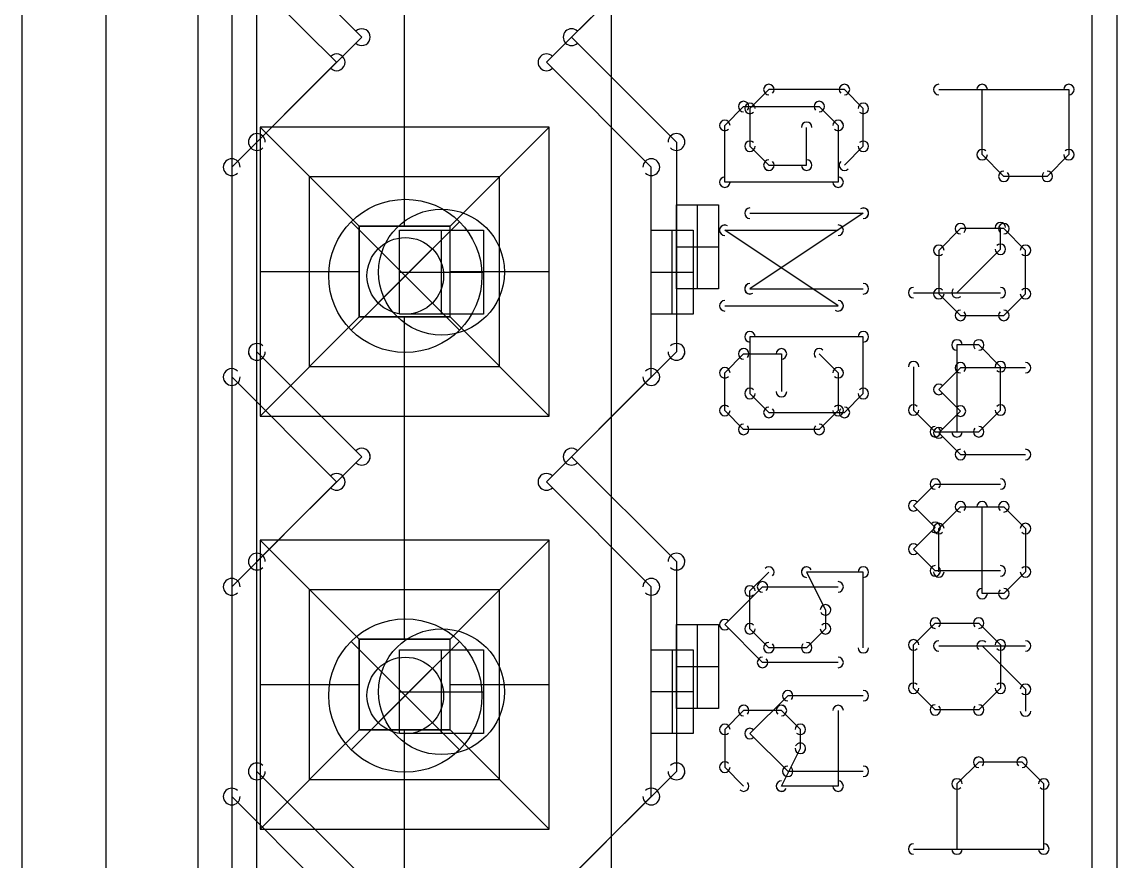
# Model space of a CAD drawing. Header units: inches. Extents: x 0 to 2.1, y -0.07 to 2.7.
# Drawn here: x 0 to 0.261, y 1.4596 to 1.6596 of the extents above; entities that cross this region are included whole.
import ezdxf

# ---------------------------------------------------------------- set-up
doc = ezdxf.new("R2010")
doc.units = ezdxf.units.IN
doc.header["$LTSCALE"] = 0.0393700787401575
doc.header["$MEASUREMENT"] = 0
for name, color, linetype, true_color in [('freetronics11$components', 254, 'Continuous', 0xe6e6e6), ('freetronics11$components$ghosts', 9, 'Continuous', 0xbebebe), ('freetronics11$dxf$0', 18, 'Continuous', 0x000000), ('freetronics11$old_freetronics11$pcb', 96, 'Continuous', 0x007f00), ('freetronics11$pads$bottom', 30, 'Continuous', 0xff7f00), ('freetronics11$pcb', 96, 'Continuous', 0x007f00), ('freetronics11$screen', 52, 'Continuous', 0xd7d71f)]:
    doc.layers.add(name, color=color, linetype=linetype, true_color=true_color)

# ---------------------------------------------------------------- blocks, each defined once
blk = doc.blocks.new('RECT')
at = {"layer": 'freetronics11$dxf$0', "color": 0, "linetype": 'ByBlock', "lineweight": -2}
for p, q in [((0.5, 0.5), (-0.5, 0.5)), ((-0.5, 0.5), (-0.5, -0.5)), ((0, -0.5), (0, 0.5)), ((0.5, -0.5), (0.5, 0.5)), ((-0.5, 0), (0.5, 0)), ((-0.5, -0.5), (0.5, -0.5))]:
    blk.add_line(p, q, dxfattribs=at)
blk = doc.blocks.new('ROUNDP')
at = {"layer": 'freetronics11$dxf$0', "color": 0, "linetype": 'ByBlock', "lineweight": -2}
for start, end in [(90, 270), (270, 90)]:
    blk.add_arc((0, 0), 0.25, start, end, dxfattribs=at)
blk = doc.blocks.new('2.5mm Pitch Miniature Socket - Digital')
at = {"layer": 'freetronics11$old_freetronics11$pcb', "color": 18, "true_color": 0x050505}
for p, q in [((10.3, 1.25, 8.55), (-10.29999999999999, 1.249999999999998, 8.55)), ((10.3, 1.25), (-10.29999999999999, 1.249999999999998)), ((10.3, 1.25, 4.275), (-10.3, 1.25, 4.275)), ((0.3750000000000012, -0.8750000000000019, 8.55), (0.3750000000000006, 0.8750000000000019, 8.55)), ((0.3750000000000006, 0.8750000000000019, 8.55), (2.125, 0.8749999999999987, 8.549999999999999)), ((0.9750000000000004, 0.2750000000000011, 7.950000000000001), (0.3750000000000006, 0.8750000000000019, 8.55)), ((1.25, 0.2750000000000004, 7.95), (1.25, 0.8750000000000006, 8.549999999999999)), ((2.125, 0.8749999999999987, 8.549999999999999), (1.525, 0.2749999999999996, 7.950000000000001)), ((2.125, 0.8749999999999987, 8.549999999999999), (2.125, -0.8749999999999989, 8.55)), ((2.874999999999999, -0.8750000000000022, 8.55), (2.874999999999999, 0.8750000000000023, 8.55)), ((2.874999999999999, 0.8750000000000023, 8.55), (4.624999999999998, 0.8749999999999988, 8.549999999999999)), ((3.475, 0.2750000000000014, 7.95), (2.874999999999999, 0.8750000000000023, 8.55)), ((3.749999999999999, 0.2750000000000023, 7.949999999999999), (3.749999999999999, 0.8750000000000023, 8.549999999999999)), ((4.624999999999998, 0.8749999999999988, 8.549999999999999), (4.024999999999999, 0.2750000000000007, 7.95)), ((4.624999999999998, 0.8749999999999988, 8.549999999999999), (4.624999999999998, -0.8749999999999979, 8.549999999999999)), ((0.6750000000000009, -0.5750000000000015, 8.250000000000002), (0.6750000000000009, 0.575000000000002, 8.250000000000002)), ((0.6750000000000006, 0.5750000000000007, 8.25), (1.825000000000001, 0.5750000000000007, 8.25)), ((1.825, -0.5749999999999985, 8.250000000000002), (1.825, 0.5749999999999982, 8.250000000000002)), ((3.174999999999999, -0.5750000000000012, 8.250000000000002), (3.174999999999999, 0.5750000000000017, 8.250000000000002)), ((3.175, 0.5750000000000025, 8.25), (4.324999999999999, 0.5750000000000025, 8.25)), ((4.324999999999998, -0.5749999999999982, 8.250000000000002), (4.324999999999998, 0.5749999999999988, 8.250000000000002)), ((0.9750000000000003, -0.2749999999999999, 7.950000000000001), (0.9750000000000004, 0.2750000000000011, 7.950000000000001)), ((0.9749999999999999, 0.275000000000001), (0.9749999999999999, -0.2749999999999997)), ((0.9750000000000004, 0.2750000000000011, 7.950000000000001), (0.9749999999999999, 0.275000000000001)), ((0.9750000000000004, 0.2750000000000011, 7.950000000000001), (1.525, 0.2749999999999996, 7.950000000000001)), ((0.9749999999999999, 0.275000000000001), (1.525, 0.2749999999999997)), ((0.975, -0.2750000000000002, 3.975000000000001), (0.975, 0.2750000000000009, 3.975000000000001)), ((0.975, 0.275000000000001, 3.975000000000001), (1.525, 0.275000000000001, 3.975000000000001)), ((1.25, 0.275000000000001, 7.95), (1.25, 0.275000000000001)), ((1.525, 0.2749999999999996, 7.950000000000001), (1.525, -0.2749999999999994, 7.950000000000001)), ((1.525, 0.2749999999999997), (1.525, 0.2749999999999996, 7.950000000000001)), ((1.525, -0.274999999999999), (1.525, 0.2749999999999997)), ((1.525, 0.2749999999999992, 3.975000000000001), (1.525, -0.274999999999999, 3.975000000000001)), ((3.474999999999999, -0.2750000000000001, 7.950000000000001), (3.475, 0.2750000000000014, 7.95)), ((3.474999999999999, 0.275000000000001), (3.474999999999999, -0.2749999999999997)), ((3.475, 0.2750000000000014, 7.95), (3.474999999999999, 0.275000000000001)), ((3.475, 0.2750000000000014, 7.95), (4.024999999999999, 0.2750000000000007, 7.95)), ((3.474999999999999, 0.275000000000001), (4.024999999999999, 0.2750000000000004)), ((3.474999999999999, -0.2750000000000002, 3.975000000000001), (3.474999999999999, 0.2750000000000009, 3.975000000000001)), ((3.474999999999999, 0.275000000000001, 3.975000000000001), (4.024999999999999, 0.275000000000001, 3.975000000000001)), ((3.749999999999999, 0.275000000000001, 7.95), (3.749999999999999, 0.275000000000001)), ((4.024999999999999, 0.2750000000000007, 7.95), (4.024999999999999, -0.2749999999999994, 7.950000000000001)), ((4.024999999999999, 0.2750000000000004), (4.024999999999999, 0.2750000000000007, 7.95)), ((4.024999999999999, -0.274999999999999), (4.024999999999999, 0.2750000000000004)), ((4.024999999999999, 0.2749999999999999, 3.975000000000001), (4.024999999999999, -0.2749999999999991, 3.975000000000001)), ((-0.9750000000000001, 1e-16), (0.974999999999999, 1e-16)), ((-0.3749999999999989, 1e-16, 8.55), (0.3750000000000007, 1e-16, 8.55)), ((0.975, 4e-16, 7.95), (0.975, 4e-16)), ((1.524999999999999, 1e-16, 7.950000000000003), (2.125, 1e-16, 8.55)), ((1.524999999999999, 1e-16), (3.474999999999998, 1e-16)), ((2.125, 1e-16, 8.55), (2.874999999999999, 1e-16, 8.55)), ((3.474999999999999, 4e-16, 7.95), (3.474999999999999, 4e-16)), ((4.024999999999999, 5e-16, 7.950000000000001), (4.624999999999999, 5e-16, 8.55)), ((4.024999999999999, 6e-16, 7.95), (4.024999999999999, 6e-16)), ((4.024999999999997, 1e-16), (5.974999999999996, 1e-16)), ((4.624999999999999, 1e-16, 8.55), (5.374999999999998, 1e-16, 8.55)), ((0.3750000000000014, -1e-16, 8.55), (0.9750000000000012, -1e-16, 7.950000000000002)), ((1.525, -1e-16, 7.95), (1.525, -1e-16)), ((2.875, -1e-16, 8.55), (3.474999999999999, -1e-16, 7.950000000000002)), ((0.9750000000000003, -0.2749999999999999, 7.950000000000001), (0.3750000000000012, -0.8750000000000019, 8.55)), ((1.525, -0.2749999999999994, 7.950000000000001), (0.9750000000000003, -0.2749999999999999, 7.950000000000001)), ((0.9749999999999999, -0.2749999999999997), (0.9750000000000003, -0.2749999999999999, 7.950000000000001)), ((0.9749999999999999, -0.2749999999999997), (1.525, -0.274999999999999)), ((1.525, -0.274999999999999, 3.975000000000001), (0.9749999999999998, -0.274999999999999, 3.975000000000001)), ((1.25, -0.8750000000000006, 8.55), (1.25, -0.2749999999999999, 7.950000000000002)), ((1.25, -0.274999999999999, 7.95), (1.25, -0.274999999999999)), ((2.125, -0.8749999999999989, 8.55), (1.525, -0.2749999999999994, 7.950000000000001)), ((1.525, -0.274999999999999), (1.525, -0.2749999999999994, 7.950000000000001)), ((3.474999999999999, -0.2750000000000001, 7.950000000000001), (2.874999999999999, -0.8750000000000022, 8.55)), ((4.024999999999999, -0.2749999999999994, 7.950000000000001), (3.474999999999999, -0.2750000000000001, 7.950000000000001)), ((3.474999999999999, -0.2749999999999997), (3.474999999999999, -0.2750000000000001, 7.950000000000001)), ((3.474999999999999, -0.2749999999999997), (4.024999999999999, -0.274999999999999)), ((4.024999999999999, -0.274999999999999, 3.975000000000001), (3.474999999999999, -0.274999999999999, 3.975000000000001)), ((3.749999999999998, -0.8750000000000014, 8.549999999999999), (3.749999999999998, -0.275000000000001, 7.949999999999999)), ((3.749999999999999, -0.274999999999999, 7.95), (3.749999999999999, -0.274999999999999)), ((4.624999999999998, -0.8749999999999979, 8.549999999999999), (4.024999999999999, -0.2749999999999994, 7.950000000000001)), ((4.024999999999999, -0.274999999999999), (4.024999999999999, -0.2749999999999994, 7.950000000000001)), ((0.6750000000000007, -0.5750000000000003, 8.250000000000002), (1.825, -0.5750000000000003, 8.250000000000002)), ((3.175, -0.5750000000000017, 8.25), (4.325000000000001, -0.5750000000000017, 8.25)), ((2.125, -0.8749999999999989, 8.55), (0.3750000000000012, -0.8750000000000019, 8.55)), ((4.624999999999998, -0.8749999999999979, 8.549999999999999), (2.874999999999999, -0.8750000000000022, 8.55)), ((-10.29999999999999, -1.25, 8.55), (10.3, -1.25, 8.55)), ((-10.29999999999999, -1.25), (10.3, -1.25)), ((-10.3, -1.25, 4.275), (10.30000000000001, -1.25, 4.275))]:
    blk.add_line(p, q, dxfattribs=at)

msp = doc.modelspace()

# ---------------------------------------------------------------- linework, layer by layer
at = {"layer": 'freetronics11$components'}
for p, q in [((0.0913684370246988, 1.599087752525349, 0.0459472345402842), (0.0784581743807742, 1.611998015169274, 0.0016452399813684)), ((0.1042786996686234, 1.611998015169274, 0.0016452399813684), (0.0784581743807737, 1.586177489881425, 0.0016452399813684)), ((0.1042786996686231, 1.586177489881424, 0.0016452399813684), (0.078458174380774, 1.611998015169274, 0.0016452399813684)), ((0.0913684370246988, 1.599087752525349, 0.0459472345402842), (0.1042786996686238, 1.611998015169274, 0.0016452399813684)), ((0.0913684370246988, 1.599087752525349, 0.0459472345402842), (0.0784581743807737, 1.586177489881425, 0.0016452399813684)), ((0.0913684370246988, 1.599087752525349, 0.0459472345402842), (0.1042786996686234, 1.586177489881424, 0.0016452399813684)), ((0.0913684370246988, 1.499087752525349, 0.0459472345402842), (0.0784581743807742, 1.511998015169274, 0.0016452399813684)), ((0.1042786996686234, 1.511998015169274, 0.0016452399813684), (0.0784581743807737, 1.486177489881425, 0.0016452399813684)), ((0.1042786996686231, 1.486177489881424, 0.0016452399813684), (0.078458174380774, 1.511998015169274, 0.0016452399813684)), ((0.0913684370246988, 1.499087752525349, 0.0459472345402842), (0.1042786996686238, 1.511998015169274, 0.0016452399813684)), ((0.0913684370246988, 1.499087752525349, 0.0459472345402842), (0.0784581743807737, 1.486177489881425, 0.0016452399813684)), ((0.0913684370246988, 1.499087752525349, 0.0459472345402842), (0.1042786996686234, 1.486177489881424, 0.0016452399813684))]:
    msp.add_line(p, q, dxfattribs=at)
for centre, radius in [((0.0913684370246988, 1.599087752525349, 0.0016452399813684), 0.0182578685248371), ((0.0913684370246988, 1.599087752525349, 0.0237962372608263), 0.0091289342624186), ((0.0913684370246988, 1.499087752525349, 0.0016452399813684), 0.0182578685248371), ((0.0913684370246988, 1.499087752525349, 0.0237962372608263), 0.0091289342624186)]:
    msp.add_circle(centre, radius, dxfattribs=at)
at = {"layer": 'freetronics11$pcb'}
for p, q in [((0, 2.5, -0.063), (0, 0.1000000000000009, -0.063)), ((0, 2.5), (0, 0.1000000000000009))]:
    msp.add_line(p, q, dxfattribs=at)
at = {"layer": 'freetronics11$screen'}
for p, q in [((0.02, 2.51, -0.0642037024644965), (0.02, 0.1000000000000002, -0.0642037024644965)), ((0.056, 1.276), (0.056, 1.836)), ((0.2610000000000001, 1.276), (0.2610000000000001, 1.836)), ((0.0499999999999998, 1.83, -0.0642037024644965), (0.0499999999999998, 1.27, -0.0642037024644965)), ((0.2549999999999999, 1.83, -0.0642037024644965), (0.2549999999999999, 1.27, -0.0642037024644965)), ((0.0810000000000004, 1.655999999999999), (0.056, 1.681)), ((0.1560000000000001, 1.681), (0.1310000000000002, 1.655999999999999)), ((0.0499999999999998, 1.675, -0.0642037024644965), (0.0750000000000002, 1.65, -0.0642037024644965)), ((0.125, 1.65, -0.0642037024644965), (0.1499999999999999, 1.675, -0.0642037024644965)), ((0.056, 1.631), (0.0810000000000004, 1.655999999999999)), ((0.1310000000000002, 1.655999999999999), (0.1560000000000001, 1.631)), ((0.0750000000000002, 1.65, -0.0642037024644965), (0.0499999999999998, 1.625, -0.0642037024644965)), ((0.1499999999999999, 1.625, -0.0642037024644965), (0.125, 1.65, -0.0642037024644965)), ((0.1780040000000001, 1.6435), (0.1735000000000002, 1.638995999999999)), ((0.1960190000000002, 1.6435), (0.1780040000000001, 1.6435)), ((0.2005230000000005, 1.638995999999999), (0.1960190000000002, 1.6435)), ((0.2185000000000001, 1.6435), (0.2495260000000004, 1.6435)), ((0.2288420000000002, 1.627987), (0.2288420000000002, 1.6435)), ((0.2495260000000004, 1.6435), (0.2495260000000004, 1.627987)), ((0.1675, 1.634942, -0.0642037024644965), (0.1720039999999998, 1.639446, -0.0642037024644965)), ((0.1720039999999998, 1.639446, -0.0642037024644965), (0.1900189999999999, 1.639446, -0.0642037024644965)), ((0.1900189999999999, 1.639446, -0.0642037024644965), (0.1945230000000002, 1.634942, -0.0642037024644965)), ((0.1735000000000002, 1.638995999999999), (0.1735000000000002, 1.629988999999999)), ((0.2005230000000005, 1.629988999999999), (0.2005230000000005, 1.638995999999999)), ((0.1675, 1.62143, -0.0642037024644965), (0.1675, 1.634942, -0.0642037024644965)), ((0.187011, 1.625485), (0.187011, 1.634492)), ((0.1945230000000002, 1.634942, -0.0642037024644965), (0.1945230000000002, 1.62143, -0.0642037024644965)), ((0.056, 1.581), (0.056, 1.631)), ((0.1560000000000001, 1.631), (0.1560000000000001, 1.581)), ((0.1735000000000002, 1.629988999999999), (0.1780040000000001, 1.625485)), ((0.1960190000000002, 1.625485), (0.2005230000000005, 1.629988999999999)), ((0.234013, 1.622816), (0.2288420000000002, 1.627987)), ((0.2495260000000004, 1.627987), (0.2443550000000001, 1.622816)), ((0.0499999999999998, 1.625, -0.0642037024644965), (0.0499999999999998, 1.575, -0.0642037024644965)), ((0.1499999999999999, 1.575, -0.0642037024644965), (0.1499999999999999, 1.625, -0.0642037024644965)), ((0.1780040000000001, 1.625485), (0.187011, 1.625485)), ((0.1945230000000002, 1.62143, -0.0642037024644965), (0.1675, 1.62143, -0.0642037024644965)), ((0.2443550000000001, 1.622816), (0.234013, 1.622816)), ((0.1735000000000002, 1.614035), (0.2005230000000005, 1.614035)), ((0.2005230000000005, 1.614035), (0.1735000000000002, 1.596019)), ((0.2331840000000001, 1.605435, -0.0642037024644965), (0.2331840000000001, 1.610606, -0.0642037024644965)), ((0.1675, 1.609981, -0.0642037024644965), (0.1945230000000002, 1.609981, -0.0642037024644965)), ((0.1945230000000002, 1.591965, -0.0642037024644965), (0.1675, 1.609981, -0.0642037024644965)), ((0.2236710000000004, 1.610352), (0.2185000000000001, 1.605181)), ((0.234013, 1.610352), (0.2236710000000004, 1.610352)), ((0.2391840000000003, 1.605181), (0.234013, 1.610352)), ((0.2185000000000001, 1.605181), (0.2185000000000001, 1.594838999999999)), ((0.222842, 1.595093, -0.0642037024644965), (0.2331840000000001, 1.605435, -0.0642037024644965)), ((0.2391840000000003, 1.594838999999999), (0.2391840000000003, 1.605181)), ((0.1735000000000002, 1.596019), (0.2005230000000005, 1.596019)), ((0.2124999999999999, 1.595093, -0.0642037024644965), (0.2331840000000001, 1.595093, -0.0642037024644965)), ((0.2185000000000001, 1.594838999999999), (0.2236710000000004, 1.589666999999999)), ((0.234013, 1.589666999999999), (0.2391840000000003, 1.594838999999999)), ((0.1675, 1.591965, -0.0642037024644965), (0.1945230000000002, 1.591965, -0.0642037024644965)), ((0.2236710000000004, 1.589666999999999), (0.234013, 1.589666999999999)), ((0.2005230000000005, 1.58457), (0.1735000000000002, 1.58457)), ((0.1735000000000002, 1.58457), (0.1735000000000002, 1.571058)), ((0.2005230000000005, 1.571058), (0.2005230000000005, 1.58457)), ((0.222842, 1.582629, -0.0642037024644965), (0.222842, 1.561945, -0.0642037024644965)), ((0.2280129999999998, 1.582629, -0.0642037024644965), (0.222842, 1.582629, -0.0642037024644965)), ((0.2331840000000001, 1.577458, -0.0642037024644965), (0.2280129999999998, 1.582629, -0.0642037024644965)), ((0.0810000000000004, 1.556), (0.056, 1.581)), ((0.1560000000000001, 1.581), (0.1310000000000002, 1.556)), ((0.1675, 1.576011, -0.0642037024644965), (0.1720039999999998, 1.580515, -0.0642037024644965)), ((0.1720039999999998, 1.580515, -0.0642037024644965), (0.1810109999999998, 1.580515, -0.0642037024644965)), ((0.1810109999999998, 1.580515, -0.0642037024644965), (0.1810109999999998, 1.571508, -0.0642037024644965)), ((0.1900189999999999, 1.580515, -0.0642037024644965), (0.1945230000000002, 1.576011, -0.0642037024644965)), ((0.2124999999999999, 1.577458, -0.0642037024644965), (0.2124999999999999, 1.567116, -0.0642037024644965)), ((0.2236710000000004, 1.577202999999999), (0.2185000000000001, 1.572032)), ((0.2391840000000003, 1.577202999999999), (0.2236710000000004, 1.577202999999999)), ((0.2331840000000001, 1.567116, -0.0642037024644965), (0.2331840000000001, 1.577458, -0.0642037024644965)), ((0.0750000000000002, 1.55, -0.0642037024644965), (0.0499999999999998, 1.575, -0.0642037024644965)), ((0.1499999999999999, 1.575, -0.0642037024644965), (0.125, 1.55, -0.0642037024644965)), ((0.1675, 1.567004, -0.0642037024644965), (0.1675, 1.576011, -0.0642037024644965)), ((0.1945230000000002, 1.576011, -0.0642037024644965), (0.1945230000000002, 1.567004, -0.0642037024644965)), ((0.2185000000000001, 1.572032), (0.2236710000000004, 1.566861)), ((0.1735000000000002, 1.571058), (0.1780040000000001, 1.566554)), ((0.1960190000000002, 1.566554), (0.2005230000000005, 1.571058)), ((0.1720039999999998, 1.5625, -0.0642037024644965), (0.1675, 1.567004, -0.0642037024644965)), ((0.1780040000000001, 1.566554), (0.1960190000000002, 1.566554)), ((0.1945230000000002, 1.567004, -0.0642037024644965), (0.1900189999999999, 1.5625, -0.0642037024644965)), ((0.2124999999999999, 1.567116, -0.0642037024644965), (0.2176710000000002, 1.561945, -0.0642037024644965)), ((0.2236710000000004, 1.566861), (0.2185000000000001, 1.56169)), ((0.2280129999999998, 1.561945, -0.0642037024644965), (0.2331840000000001, 1.567116, -0.0642037024644965)), ((0.1900189999999999, 1.5625, -0.0642037024644965), (0.1720039999999998, 1.5625, -0.0642037024644965)), ((0.2176710000000002, 1.561945, -0.0642037024644965), (0.2280129999999998, 1.561945, -0.0642037024644965)), ((0.2185000000000001, 1.56169), (0.2236710000000004, 1.556519)), ((0.056, 1.530999999999999), (0.0810000000000004, 1.556)), ((0.1310000000000002, 1.556), (0.1560000000000001, 1.530999999999999)), ((0.2236710000000004, 1.556519), (0.2391840000000003, 1.556519)), ((0.0750000000000002, 1.55, -0.0642037024644965), (0.0499999999999998, 1.525, -0.0642037024644965)), ((0.1499999999999999, 1.525, -0.0642037024644965), (0.125, 1.55, -0.0642037024644965)), ((0.2124999999999999, 1.54431, -0.0642037024644965), (0.2176710000000002, 1.549481, -0.0642037024644965)), ((0.2176710000000002, 1.549481, -0.0642037024644965), (0.2331840000000001, 1.549481, -0.0642037024644965)), ((0.2176710000000002, 1.539139, -0.0642037024644965), (0.2124999999999999, 1.54431, -0.0642037024644965)), ((0.2185000000000001, 1.538883999999999), (0.2236710000000004, 1.544055)), ((0.2236710000000004, 1.544055), (0.234013, 1.544055)), ((0.2288420000000002, 1.523371), (0.2288420000000002, 1.544055)), ((0.234013, 1.544055), (0.2391840000000003, 1.538883999999999)), ((0.2124999999999999, 1.533968, -0.0642037024644965), (0.2176710000000002, 1.539139, -0.0642037024644965)), ((0.2185000000000001, 1.528542), (0.2185000000000001, 1.538883999999999)), ((0.2391840000000003, 1.538883999999999), (0.2391840000000003, 1.528542)), ((0.2176710000000002, 1.528797, -0.0642037024644965), (0.2124999999999999, 1.533968, -0.0642037024644965)), ((0.056, 1.481), (0.056, 1.530999999999999)), ((0.1560000000000001, 1.530999999999999), (0.1560000000000001, 1.481)), ((0.1735000000000002, 1.523995999999999), (0.1780040000000001, 1.5285)), ((0.2005230000000005, 1.5285), (0.187011, 1.5285)), ((0.187011, 1.5285), (0.1915150000000003, 1.519492)), ((0.2005230000000005, 1.510485), (0.2005230000000005, 1.5285)), ((0.2331840000000001, 1.528797, -0.0642037024644965), (0.2176710000000002, 1.528797, -0.0642037024644965)), ((0.2391840000000003, 1.528542), (0.234013, 1.523371)), ((0.0499999999999998, 1.525, -0.0642037024644965), (0.0499999999999998, 1.475, -0.0642037024644965)), ((0.1499999999999999, 1.475, -0.0642037024644965), (0.1499999999999999, 1.525, -0.0642037024644965)), ((0.1675, 1.515973, -0.0642037024644965), (0.1765080000000001, 1.524981, -0.0642037024644965)), ((0.1765080000000001, 1.524981, -0.0642037024644965), (0.1945230000000002, 1.524981, -0.0642037024644965)), ((0.1735000000000002, 1.514988999999999), (0.1735000000000002, 1.523995999999999)), ((0.234013, 1.523371), (0.2288420000000002, 1.523371)), ((0.1915150000000003, 1.519492), (0.1915150000000003, 1.514988999999999)), ((0.1765080000000001, 1.506965, -0.0642037024644965), (0.1675, 1.515973, -0.0642037024644965)), ((0.1780040000000001, 1.510485), (0.1735000000000002, 1.514988999999999)), ((0.1915150000000003, 1.514988999999999), (0.187011, 1.510485)), ((0.2124999999999999, 1.511161, -0.0642037024644965), (0.2176710000000002, 1.516333, -0.0642037024644965)), ((0.2176710000000002, 1.516333, -0.0642037024644965), (0.2280129999999998, 1.516333, -0.0642037024644965)), ((0.2280129999999998, 1.516333, -0.0642037024644965), (0.2331840000000001, 1.511161, -0.0642037024644965)), ((0.187011, 1.510485), (0.1780040000000001, 1.510485)), ((0.2124999999999999, 1.500819, -0.0642037024644965), (0.2124999999999999, 1.511161, -0.0642037024644965)), ((0.2185000000000001, 1.510907), (0.2391840000000003, 1.510907)), ((0.2288420000000002, 1.510907), (0.2391840000000003, 1.500564999999999)), ((0.2331840000000001, 1.511161, -0.0642037024644965), (0.2331840000000001, 1.500819, -0.0642037024644965)), ((0.1945230000000002, 1.506965, -0.0642037024644965), (0.1765080000000001, 1.506965, -0.0642037024644965)), ((0.2176710000000002, 1.495648, -0.0642037024644965), (0.2124999999999999, 1.500819, -0.0642037024644965)), ((0.2331840000000001, 1.500819, -0.0642037024644965), (0.2280129999999998, 1.495648, -0.0642037024644965)), ((0.1825080000000003, 1.499034999999999), (0.1735000000000002, 1.490027)), ((0.2005230000000005, 1.499034999999999), (0.1825080000000003, 1.499034999999999)), ((0.2391840000000003, 1.500564999999999), (0.2391840000000003, 1.495394)), ((0.2280129999999998, 1.495648, -0.0642037024644965), (0.2176710000000002, 1.495648, -0.0642037024644965)), ((0.1720039999999998, 1.495515, -0.0642037024644965), (0.1675, 1.491011, -0.0642037024644965)), ((0.1810109999999998, 1.495515, -0.0642037024644965), (0.1720039999999998, 1.495515, -0.0642037024644965)), ((0.1855150000000001, 1.491011, -0.0642037024644965), (0.1810109999999998, 1.495515, -0.0642037024644965)), ((0.1945230000000002, 1.495515, -0.0642037024644965), (0.1945230000000002, 1.4775, -0.0642037024644965)), ((0.1675, 1.491011, -0.0642037024644965), (0.1675, 1.482004, -0.0642037024644965)), ((0.1855150000000001, 1.486508, -0.0642037024644965), (0.1855150000000001, 1.491011, -0.0642037024644965)), ((0.1735000000000002, 1.490027), (0.1825080000000003, 1.481019)), ((0.1810109999999998, 1.4775, -0.0642037024644965), (0.1855150000000001, 1.486508, -0.0642037024644965)), ((0.2280129999999998, 1.483184, -0.0642037024644965), (0.222842, 1.478013, -0.0642037024644965)), ((0.2383549999999999, 1.483184, -0.0642037024644965), (0.2280129999999998, 1.483184, -0.0642037024644965)), ((0.2435260000000001, 1.478013, -0.0642037024644965), (0.2383549999999999, 1.483184, -0.0642037024644965)), ((0.0810000000000004, 1.456), (0.056, 1.481)), ((0.1560000000000001, 1.481), (0.1310000000000002, 1.456)), ((0.1675, 1.482004, -0.0642037024644965), (0.1720039999999998, 1.4775, -0.0642037024644965)), ((0.1825080000000003, 1.481019), (0.2005230000000005, 1.481019)), ((0.1945230000000002, 1.4775, -0.0642037024644965), (0.1810109999999998, 1.4775, -0.0642037024644965)), ((0.222842, 1.478013, -0.0642037024644965), (0.222842, 1.4625, -0.0642037024644965)), ((0.2435260000000001, 1.4625, -0.0642037024644965), (0.2435260000000001, 1.478013, -0.0642037024644965)), ((0.0499999999999998, 1.475, -0.0642037024644965), (0.0750000000000002, 1.45, -0.0642037024644965)), ((0.125, 1.45, -0.0642037024644965), (0.1499999999999999, 1.475, -0.0642037024644965)), ((0.2124999999999999, 1.4625, -0.0642037024644965), (0.2435260000000001, 1.4625, -0.0642037024644965))]:
    msp.add_line(p, q, dxfattribs=at)
for centre, radius, start, end in [((0.0810000000000004, 1.655999999999999), 0.0019996979771955, 315.0000000000039, 135.000000000004), ((0.0810000000000004, 1.655999999999999), 0.0019996979771955, 224.999999999996, 44.99999999999607), ((0.1310000000000002, 1.655999999999999), 0.0019996979771955, 44.99999999999607, 224.999999999996), ((0.1310000000000002, 1.655999999999999), 0.0019996979771955, 135.000000000004, 315.0000000000039), ((0.0750000000000002, 1.65, -0.0642037024644965), 0.0019996979771955, 315.0000000000039, 135.000000000004), ((0.0750000000000002, 1.65, -0.0642037024644965), 0.0019996979771955, 224.999999999996, 44.99999999999607), ((0.125, 1.65, -0.0642037024644965), 0.0019996979771955, 44.99999999999607, 224.999999999996), ((0.125, 1.65, -0.0642037024644965), 0.0019996979771955, 135.000000000004, 315.0000000000039), ((0.1780040000000001, 1.6435), 0.00125, 90, 270), ((0.1780040000000001, 1.6435), 0.0012501647891378, 315.0000000000036, 135.0000000000036), ((0.1960190000000002, 1.6435), 0.0012501647891378, 44.9999999999964, 224.9999999999964), ((0.1960190000000002, 1.6435), 0.00125, 270, 90), ((0.2185000000000001, 1.6435), 0.00125, 90, 270), ((0.2288420000000002, 1.6435), 0.00125, 0, 180), ((0.2495260000000004, 1.6435), 0.00125, 0, 180), ((0.2495260000000004, 1.6435), 0.00125, 270, 90), ((0.1720039999999998, 1.639446, -0.0642037024644965), 0.00125, 90, 270), ((0.1720039999999998, 1.639446, -0.0642037024644965), 0.0012501647891378, 315.0000000000036, 135.0000000000036), ((0.1735000000000002, 1.638995999999999), 0.0012501647891378, 135.0000000000036, 315.0000000000036), ((0.1735000000000002, 1.638995999999999), 0.00125, 0, 180), ((0.1900189999999999, 1.639446, -0.0642037024644965), 0.0012501647891378, 44.9999999999964, 224.9999999999964), ((0.1900189999999999, 1.639446, -0.0642037024644965), 0.00125, 270, 90), ((0.2005230000000005, 1.638995999999999), 0.00125, 0, 180), ((0.2005230000000005, 1.638995999999999), 0.0012501647891378, 224.9999999999964, 44.9999999999964), ((0.1675, 1.634942, -0.0642037024644965), 0.0012501647891378, 135.0000000000036, 315.0000000000036), ((0.1675, 1.634942, -0.0642037024644965), 0.00125, 0, 180), ((0.187011, 1.634492), 0.00125, 0, 180), ((0.1945230000000002, 1.634942, -0.0642037024644965), 0.00125, 0, 180), ((0.1945230000000002, 1.634942, -0.0642037024644965), 0.0012501647891378, 224.9999999999964, 44.9999999999964), ((0.056, 1.631), 0.002, 0, 180), ((0.056, 1.631), 0.0019996979771956, 134.9999999999994, 314.9999999999994), ((0.1560000000000001, 1.631), 0.002, 0, 180), ((0.1560000000000001, 1.631), 0.0019996979771956, 225.0000000000006, 45.00000000000057), ((0.1735000000000002, 1.629988999999999), 0.00125, 180, 0), ((0.1735000000000002, 1.6299885), 0.0012498112857548, 44.98379185912871, 224.9837918591287), ((0.2005230000000005, 1.629988999999999), 0.00125, 180, 0), ((0.2005230000000005, 1.6299885), 0.0012498112857548, 315.0162081408713, 135.0162081408713), ((0.2288420000000002, 1.627986999999999), 0.0012501647891378, 44.9999999999964, 224.9999999999964), ((0.2495265, 1.627986999999999), 0.0012498112857548, 314.9837918591233, 134.9837918591233), ((0.0499999999999998, 1.625, -0.0642037024644965), 0.002, 0, 180), ((0.0499999999999998, 1.625, -0.0642037024644965), 0.0019996979771956, 134.9999999999994, 314.9999999999994), ((0.1499999999999999, 1.625, -0.0642037024644965), 0.002, 0, 180), ((0.1499999999999999, 1.625, -0.0642037024644965), 0.0019996979771956, 225.0000000000006, 45.00000000000057), ((0.1780040000000001, 1.625485), 0.00125, 90, 270), ((0.1780040000000001, 1.6254845), 0.0012498112857548, 224.9837918591287, 44.98379185912871), ((0.187011, 1.625485), 0.00125, 270, 90), ((0.1960190000000002, 1.6254845), 0.0012498112857548, 135.0162081408713, 315.0162081408713), ((0.2288420000000002, 1.627987), 0.00125, 180, 0), ((0.2495260000000004, 1.627987), 0.00125, 180, 0), ((0.187011, 1.625485), 0.00125, 180, 0), ((0.234013, 1.622816), 0.00125, 90, 270), ((0.234013, 1.622816), 0.0012501647891378, 224.9999999999964, 44.9999999999964), ((0.2443550000000001, 1.622816), 0.0012501647891378, 135.0000000000036, 315.0000000000036), ((0.2443550000000001, 1.622816), 0.00125, 270, 90), ((0.1675, 1.62143, -0.0642037024644965), 0.00125, 90, 270), ((0.1675, 1.62143, -0.0642037024644965), 0.00125, 180, 0), ((0.1945230000000002, 1.62143, -0.0642037024644965), 0.00125, 180, 0), ((0.1945230000000002, 1.62143, -0.0642037024644965), 0.00125, 270, 90), ((0.1735000000000002, 1.614035), 0.0012500000000001, 90, 270), ((0.2005230000000005, 1.614035), 0.0012497395728711, 303.677352084665, 123.677352084665), ((0.2005230000000005, 1.614035), 0.0012500000000001, 270, 90), ((0.1675, 1.6099805, -0.0642037024644965), 0.0012501556903042, 56.33535489254628, 236.3353548925462), ((0.1675, 1.609981, -0.0642037024644965), 0.0012500000000001, 90, 270), ((0.1945230000000002, 1.609981, -0.0642037024644965), 0.0012500000000001, 270, 90), ((0.2236710000000004, 1.610352), 0.00125, 90, 270), ((0.2236710000000004, 1.610352), 0.0012501647891379, 314.9999999999964, 134.9999999999964), ((0.2331840000000001, 1.610606, -0.0642037024644965), 0.00125, 0, 180), ((0.234013, 1.610352), 0.0012501647891379, 45.0000000000036, 225.0000000000036), ((0.234013, 1.610352), 0.00125, 270, 90), ((0.2185000000000001, 1.605181), 0.0012501647891378, 135.0000000000036, 315.0000000000036), ((0.2185000000000001, 1.605181), 0.00125, 0, 180), ((0.2331840000000001, 1.605435, -0.0642037024644965), 0.00125, 180, 0), ((0.2331840000000001, 1.605435, -0.0642037024644965), 0.0012501647891378, 315.0000000000036, 135.0000000000036), ((0.2391840000000003, 1.605181), 0.00125, 0, 180), ((0.2391840000000003, 1.605181), 0.0012501647891378, 224.9999999999964, 44.9999999999964), ((0.1735000000000002, 1.596019499999999), 0.0012501556903042, 123.6646451074537, 303.6646451074537), ((0.1735000000000002, 1.596019), 0.00125, 90, 270), ((0.2005230000000005, 1.596019), 0.00125, 270, 90), ((0.2124999999999999, 1.595093, -0.0642037024644965), 0.0012500000000001, 90, 270), ((0.2185000000000001, 1.594838999999999), 0.00125, 180, 0), ((0.2185000000000001, 1.5948385), 0.0012498112857548, 44.98379185912871, 224.9837918591287), ((0.222842, 1.595093, -0.0642037024644965), 0.0012501647891378, 135.0000000000036, 315.0000000000036), ((0.2331840000000001, 1.595093, -0.0642037024644965), 0.0012500000000001, 270, 90), ((0.2391840000000003, 1.594838999999999), 0.00125, 180, 0), ((0.2391840000000003, 1.5948385), 0.0012498112857548, 315.0162081408713, 135.0162081408713), ((0.1675, 1.591965, -0.0642037024644965), 0.00125, 90, 270), ((0.1945230000000002, 1.591965, -0.0642037024644965), 0.0012497395728711, 236.322647915335, 56.32264791533503), ((0.1945230000000002, 1.591965, -0.0642037024644965), 0.00125, 270, 90), ((0.2236710000000004, 1.589666999999999), 0.00125, 90, 270), ((0.2236710000000004, 1.5896675), 0.0012498112857548, 224.9837918591287, 44.98379185912871), ((0.234013, 1.5896675), 0.0012498112857548, 135.0162081408713, 315.0162081408713), ((0.234013, 1.589666999999999), 0.00125, 270, 90), ((0.1735000000000002, 1.58457), 0.00125, 90, 270), ((0.1735000000000002, 1.58457), 0.00125, 0, 180), ((0.2005230000000005, 1.58457), 0.00125, 0, 180), ((0.2005230000000005, 1.58457), 0.00125, 270, 90), ((0.056, 1.581), 0.0019996979771956, 45.00000000000057, 225.0000000000006), ((0.1560000000000001, 1.581), 0.0019996979771956, 314.9999999999994, 134.9999999999994), ((0.1720039999999998, 1.580515, -0.0642037024644965), 0.0012500000000001, 90, 270), ((0.1720039999999998, 1.5805155, -0.0642037024644965), 0.0012498112857548, 315.0162081408713, 135.0162081408713), ((0.1810109999999998, 1.580515, -0.0642037024644965), 0.00125, 0, 180), ((0.1810109999999998, 1.580515, -0.0642037024644965), 0.0012500000000001, 270, 90), ((0.1900189999999999, 1.5805155, -0.0642037024644965), 0.0012498112857548, 44.98379185912871, 224.9837918591287), ((0.222842, 1.582629, -0.0642037024644965), 0.00125, 0, 180), ((0.222842, 1.582629, -0.0642037024644965), 0.00125, 90, 270), ((0.2280129999999998, 1.582629, -0.0642037024644965), 0.0012501647891378, 44.9999999999964, 224.9999999999964), ((0.2280129999999998, 1.582629, -0.0642037024644965), 0.00125, 270, 90), ((0.056, 1.581), 0.002, 180, 0), ((0.1560000000000001, 1.581), 0.002, 180, 0), ((0.0499999999999998, 1.575, -0.0642037024644965), 0.0019996979771956, 45.00000000000057, 225.0000000000006), ((0.1499999999999999, 1.575, -0.0642037024644965), 0.0019996979771956, 314.9999999999994, 134.9999999999994), ((0.1675, 1.576011, -0.0642037024644965), 0.00125, 0, 180), ((0.1675, 1.5760115, -0.0642037024644965), 0.0012498112857547, 135.0162081408785, 315.0162081408785), ((0.1945230000000002, 1.576011, -0.0642037024644965), 0.00125, 0, 180), ((0.1945230000000002, 1.5760115, -0.0642037024644965), 0.0012498112857547, 224.9837918591215, 44.98379185912151), ((0.2124999999999999, 1.577458, -0.0642037024644965), 0.00125, 0, 180), ((0.2236710000000004, 1.577203), 0.0012500000000001, 90, 270), ((0.2236710000000004, 1.5772035), 0.0012498112857548, 315.0162081408713, 135.0162081408713), ((0.2331840000000001, 1.577458, -0.0642037024644965), 0.00125, 0, 180), ((0.2331840000000001, 1.577458, -0.0642037024644965), 0.0012501647891378, 224.9999999999964, 44.9999999999964), ((0.2391840000000003, 1.577203), 0.0012500000000001, 270, 90), ((0.0499999999999998, 1.575, -0.0642037024644965), 0.002, 180, 0), ((0.1499999999999999, 1.575, -0.0642037024644965), 0.002, 180, 0), ((0.1735000000000002, 1.571058), 0.0012501647891378, 44.9999999999964, 224.9999999999964), ((0.1810109999999998, 1.571508, -0.0642037024644965), 0.00125, 180, 0), ((0.2005230000000005, 1.571058), 0.0012501647891378, 315.0000000000036, 135.0000000000036), ((0.2185000000000001, 1.572032499999999), 0.0012498112857548, 44.98379185912871, 224.9837918591287), ((0.2185000000000001, 1.572032499999999), 0.0012498112857548, 135.0162081408713, 315.0162081408713), ((0.1735000000000002, 1.571058), 0.00125, 180, 0), ((0.2005230000000005, 1.571058), 0.00125, 180, 0), ((0.1675, 1.567004, -0.0642037024644965), 0.0012501647891378, 44.9999999999964, 224.9999999999964), ((0.1675, 1.567004, -0.0642037024644965), 0.00125, 180, 0), ((0.1780040000000001, 1.566554), 0.00125, 90, 270), ((0.1780040000000001, 1.566554), 0.0012501647891379, 225.0000000000036, 45.0000000000036), ((0.1945230000000002, 1.567004, -0.0642037024644965), 0.00125, 180, 0), ((0.1945230000000002, 1.567004, -0.0642037024644965), 0.0012501647891378, 315.0000000000036, 135.0000000000036), ((0.1960190000000002, 1.566554), 0.0012501647891379, 134.9999999999964, 314.9999999999964), ((0.1960190000000002, 1.566554), 0.00125, 270, 90), ((0.2124999999999999, 1.567116, -0.0642037024644965), 0.0012501647891378, 44.9999999999964, 224.9999999999964), ((0.2124999999999999, 1.567116, -0.0642037024644965), 0.00125, 180, 0), ((0.2236710000000004, 1.566861), 0.0012501647891378, 315.0000000000036, 135.0000000000036), ((0.2236710000000004, 1.566861), 0.0012501647891378, 224.9999999999964, 44.9999999999964), ((0.2331840000000001, 1.567116, -0.0642037024644965), 0.00125, 180, 0), ((0.2331840000000001, 1.567116, -0.0642037024644965), 0.0012501647891378, 315.0000000000036, 135.0000000000036), ((0.1720039999999998, 1.5625, -0.0642037024644965), 0.00125, 90, 270), ((0.1900189999999999, 1.5625, -0.0642037024644965), 0.00125, 270, 90), ((0.1720039999999998, 1.5625, -0.0642037024644965), 0.0012501647891379, 225.0000000000036, 45.0000000000036), ((0.1900189999999999, 1.5625, -0.0642037024644965), 0.0012501647891379, 134.9999999999964, 314.9999999999964), ((0.2176710000000002, 1.561945, -0.0642037024644965), 0.00125, 90, 270), ((0.2176710000000002, 1.561945, -0.0642037024644965), 0.0012501647891378, 224.9999999999964, 44.9999999999964), ((0.2185000000000001, 1.561689999999999), 0.0012501647891378, 44.9999999999964, 224.9999999999964), ((0.2185000000000001, 1.561689999999999), 0.0012501647891378, 135.0000000000036, 315.0000000000036), ((0.222842, 1.561945, -0.0642037024644965), 0.00125, 180, 0), ((0.2280129999999998, 1.561945, -0.0642037024644965), 0.0012501647891378, 135.0000000000036, 315.0000000000036), ((0.2280129999999998, 1.561945, -0.0642037024644965), 0.00125, 270, 90), ((0.0810000000000004, 1.556), 0.0019996979771956, 314.9999999999994, 134.9999999999994), ((0.0810000000000004, 1.556), 0.0019996979771956, 225.0000000000006, 45.00000000000057), ((0.1310000000000002, 1.556), 0.0019996979771956, 45.00000000000057, 225.0000000000006), ((0.1310000000000002, 1.556), 0.0019996979771956, 134.9999999999994, 314.9999999999994), ((0.2236710000000004, 1.556519), 0.00125, 90, 270), ((0.2236710000000004, 1.556519), 0.0012501647891378, 224.9999999999964, 44.9999999999964), ((0.2391840000000003, 1.556519), 0.00125, 270, 90), ((0.0750000000000002, 1.55, -0.0642037024644965), 0.0019996979771956, 314.9999999999994, 134.9999999999994), ((0.0750000000000002, 1.55, -0.0642037024644965), 0.0019996979771956, 225.0000000000006, 45.00000000000057), ((0.125, 1.55, -0.0642037024644965), 0.0019996979771956, 45.00000000000057, 225.0000000000006), ((0.125, 1.55, -0.0642037024644965), 0.0019996979771956, 134.9999999999994, 314.9999999999994), ((0.2176710000000002, 1.549481, -0.0642037024644965), 0.0012500000000001, 90, 270), ((0.2176710000000002, 1.549481, -0.0642037024644965), 0.0012501647891378, 315.0000000000036, 135.0000000000036), ((0.2331840000000001, 1.549481, -0.0642037024644965), 0.0012500000000001, 270, 90), ((0.2124999999999999, 1.54431, -0.0642037024644965), 0.0012501647891378, 44.9999999999964, 224.9999999999964), ((0.2124999999999999, 1.54431, -0.0642037024644965), 0.0012501647891378, 135.0000000000036, 315.0000000000036), ((0.2236710000000004, 1.544055), 0.00125, 90, 270), ((0.2236710000000004, 1.544055), 0.0012501647891378, 315.0000000000036, 135.0000000000036), ((0.2288420000000002, 1.544055), 0.00125, 0, 180), ((0.234013, 1.544055), 0.0012501647891378, 44.9999999999964, 224.9999999999964), ((0.234013, 1.544055), 0.00125, 270, 90), ((0.2176710000000002, 1.539139, -0.0642037024644965), 0.0012501647891378, 315.0000000000036, 135.0000000000036), ((0.2176710000000002, 1.539139, -0.0642037024644965), 0.0012501647891378, 224.9999999999964, 44.9999999999964), ((0.2185000000000001, 1.538883999999999), 0.00125, 0, 180), ((0.2391840000000003, 1.538883999999999), 0.00125, 0, 180), ((0.2185000000000001, 1.538884), 0.0012501647891378, 135.0000000000036, 315.0000000000036), ((0.2391840000000003, 1.538884), 0.0012501647891378, 224.9999999999964, 44.9999999999964), ((0.2124999999999999, 1.5339675, -0.0642037024644965), 0.0012498112857548, 44.98379185912871, 224.9837918591287), ((0.2124999999999999, 1.5339675, -0.0642037024644965), 0.0012498112857548, 135.0162081408713, 315.0162081408713), ((0.056, 1.530999999999999), 0.002, 0, 180), ((0.056, 1.530999999999999), 0.0019996979771955, 135.000000000004, 315.0000000000039), ((0.1560000000000001, 1.530999999999999), 0.002, 0, 180), ((0.1560000000000001, 1.530999999999999), 0.0019996979771955, 224.999999999996, 44.99999999999607), ((0.1780040000000001, 1.5285), 0.0012501647891378, 315.0000000000036, 135.0000000000036), ((0.187011, 1.5285), 0.00125, 90, 270), ((0.187011, 1.5285), 0.0012499619994224, 26.56505117707685, 206.5650511770768), ((0.2005230000000005, 1.5285), 0.00125, 0, 180), ((0.2005230000000005, 1.5285), 0.00125, 270, 90), ((0.2176710000000002, 1.528797, -0.0642037024644965), 0.00125, 90, 270), ((0.2176710000000002, 1.5287965, -0.0642037024644965), 0.0012498112857547, 224.9837918591215, 44.98379185912151), ((0.2331840000000001, 1.528797, -0.0642037024644965), 0.00125, 270, 90), ((0.2391840000000003, 1.528542), 0.0012501647891378, 315.0000000000036, 135.0000000000036), ((0.0499999999999998, 1.525, -0.0642037024644965), 0.002, 0, 180), ((0.1499999999999999, 1.525, -0.0642037024644965), 0.002, 0, 180), ((0.2185000000000001, 1.528542), 0.00125, 180, 0), ((0.2391840000000003, 1.528542), 0.00125, 180, 0), ((0.0499999999999998, 1.525, -0.0642037024644965), 0.0019996979771955, 135.000000000004, 315.0000000000039), ((0.1499999999999999, 1.525, -0.0642037024644965), 0.0019996979771955, 224.999999999996, 44.99999999999607), ((0.1735000000000002, 1.523996), 0.0012501647891378, 135.0000000000036, 315.0000000000036), ((0.1735000000000002, 1.523995999999999), 0.00125, 0, 180), ((0.1765080000000001, 1.524981, -0.0642037024644965), 0.00125, 90, 270), ((0.1765080000000001, 1.5249805, -0.0642037024644965), 0.0012498112857548, 315.0162081408713, 135.0162081408713), ((0.1945230000000002, 1.524981, -0.0642037024644965), 0.00125, 270, 90), ((0.2288420000000002, 1.523371), 0.00125, 90, 270), ((0.234013, 1.523370999999999), 0.0012501647891378, 135.0000000000036, 315.0000000000036), ((0.234013, 1.523371), 0.00125, 270, 90), ((0.2288420000000002, 1.523371), 0.00125, 180, 0), ((0.1915150000000003, 1.519492), 0.00125, 0, 180), ((0.1915150000000003, 1.519492), 0.0012499619994224, 206.5650511770768, 26.56505117707685), ((0.1675, 1.515973, -0.0642037024644965), 0.0012501647891378, 44.9999999999964, 224.9999999999964), ((0.1675, 1.515973, -0.0642037024644965), 0.0012501647891378, 135.0000000000036, 315.0000000000036), ((0.2176710000000002, 1.516333, -0.0642037024644965), 0.00125, 90, 270), ((0.2176710000000002, 1.5163325, -0.0642037024644965), 0.0012498112857547, 315.0162081408785, 135.0162081408785), ((0.2280129999999998, 1.5163325, -0.0642037024644965), 0.0012498112857547, 44.98379185912151, 224.9837918591215), ((0.2280129999999998, 1.516333, -0.0642037024644965), 0.00125, 270, 90), ((0.1735000000000002, 1.514988999999999), 0.00125, 180, 0), ((0.1735000000000002, 1.5149885), 0.0012498112857548, 44.98379185912871, 224.9837918591287), ((0.1915150000000003, 1.514988999999999), 0.00125, 180, 0), ((0.1915150000000003, 1.5149885), 0.0012498112857548, 315.0162081408713, 135.0162081408713), ((0.1780040000000001, 1.510485), 0.00125, 90, 270), ((0.1780040000000001, 1.5104845), 0.0012498112857548, 224.9837918591287, 44.98379185912871), ((0.1870115000000001, 1.510484999999999), 0.0012498112857548, 134.9837918591233, 314.9837918591233), ((0.187011, 1.510485), 0.00125, 270, 90), ((0.2124999999999999, 1.511161, -0.0642037024644965), 0.00125, 0, 180), ((0.2124999999999999, 1.5111615, -0.0642037024644965), 0.0012498112857548, 135.0162081408713, 315.0162081408713), ((0.2185000000000001, 1.510907), 0.00125, 90, 270), ((0.2288420000000002, 1.510907), 0.0012501647891378, 44.9999999999964, 224.9999999999964), ((0.2331840000000001, 1.511161, -0.0642037024644965), 0.00125, 0, 180), ((0.2331840000000001, 1.5111615, -0.0642037024644965), 0.0012498112857548, 224.9837918591287, 44.98379185912871), ((0.2391840000000003, 1.510907), 0.00125, 270, 90), ((0.2005230000000005, 1.510485), 0.00125, 180, 0), ((0.1765080000000001, 1.506965, -0.0642037024644965), 0.0012500000000001, 90, 270), ((0.1765080000000001, 1.506965, -0.0642037024644965), 0.0012501647891378, 224.9999999999964, 44.9999999999964), ((0.1945230000000002, 1.506965, -0.0642037024644965), 0.0012500000000001, 270, 90), ((0.2124999999999999, 1.500819, -0.0642037024644965), 0.0012501647891378, 44.9999999999964, 224.9999999999964), ((0.2124999999999999, 1.500819, -0.0642037024644965), 0.00125, 180, 0), ((0.2331840000000001, 1.500819, -0.0642037024644965), 0.00125, 180, 0), ((0.2331840000000001, 1.500819, -0.0642037024644965), 0.0012501647891378, 315.0000000000036, 135.0000000000036), ((0.2391840000000003, 1.500564999999999), 0.00125, 0, 180), ((0.2391840000000003, 1.500565), 0.0012501647891378, 224.9999999999964, 44.9999999999964), ((0.1825080000000003, 1.499034999999999), 0.0012500000000001, 90, 270), ((0.1825080000000003, 1.499034999999999), 0.0012501647891378, 315.0000000000036, 135.0000000000036), ((0.2005230000000005, 1.499034999999999), 0.0012500000000001, 270, 90), ((0.1720039999999998, 1.495515, -0.0642037024644965), 0.00125, 90, 270), ((0.1720039999999998, 1.4955155, -0.0642037024644965), 0.0012498112857548, 315.0162081408713, 135.0162081408713), ((0.1810114999999999, 1.495515, -0.0642037024644965), 0.0012498112857548, 45.01620814087669, 225.0162081408767), ((0.1810109999999998, 1.495515, -0.0642037024644965), 0.00125, 270, 90), ((0.1945230000000002, 1.495515, -0.0642037024644965), 0.00125, 0, 180), ((0.2176710000000002, 1.495648, -0.0642037024644965), 0.0012500000000001, 90, 270), ((0.2176710000000002, 1.495648, -0.0642037024644965), 0.0012501647891378, 224.9999999999964, 44.9999999999964), ((0.2280129999999998, 1.495648, -0.0642037024644965), 0.0012501647891378, 135.0000000000036, 315.0000000000036), ((0.2280129999999998, 1.495648, -0.0642037024644965), 0.0012500000000001, 270, 90), ((0.2391840000000003, 1.495394), 0.00125, 180, 0), ((0.1675, 1.491011, -0.0642037024644965), 0.00125, 0, 180), ((0.1675, 1.4910115, -0.0642037024644965), 0.0012498112857548, 135.0162081408713, 315.0162081408713), ((0.1735000000000002, 1.490027), 0.0012501647891378, 44.9999999999964, 224.9999999999964), ((0.1735000000000002, 1.490027), 0.0012501647891378, 135.0000000000036, 315.0000000000036), ((0.1855150000000001, 1.491011, -0.0642037024644965), 0.00125, 0, 180), ((0.1855150000000001, 1.4910115, -0.0642037024644965), 0.0012498112857548, 224.9837918591287, 44.98379185912871), ((0.1855150000000001, 1.486508, -0.0642037024644965), 0.0012499619994224, 333.4349488229231, 153.4349488229232), ((0.1855150000000001, 1.486508, -0.0642037024644965), 0.00125, 180, 0), ((0.056, 1.481), 0.0019996979771955, 44.99999999999607, 224.999999999996), ((0.1560000000000001, 1.481), 0.0019996979771955, 315.0000000000039, 135.000000000004), ((0.1675, 1.482004, -0.0642037024644965), 0.0012501647891378, 44.9999999999964, 224.9999999999964), ((0.2280129999999998, 1.483184, -0.0642037024644965), 0.00125, 90, 270), ((0.2280129999999998, 1.483184, -0.0642037024644965), 0.0012501647891378, 315.0000000000036, 135.0000000000036), ((0.2383549999999999, 1.483184, -0.0642037024644965), 0.0012501647891378, 44.9999999999964, 224.9999999999964), ((0.2383549999999999, 1.483184, -0.0642037024644965), 0.00125, 270, 90), ((0.056, 1.481), 0.002, 180, 0), ((0.1560000000000001, 1.481), 0.002, 180, 0), ((0.1675, 1.482004, -0.0642037024644965), 0.00125, 180, 0), ((0.1825080000000003, 1.481019), 0.00125, 90, 270), ((0.1825080000000003, 1.481019499999999), 0.0012498112857548, 224.9837918591287, 44.98379185912871), ((0.2005230000000005, 1.481019), 0.00125, 270, 90), ((0.1720039999999998, 1.4775, -0.0642037024644965), 0.0012501647891378, 224.9999999999964, 44.9999999999964), ((0.1810109999999998, 1.4775, -0.0642037024644965), 0.00125, 90, 270), ((0.1810109999999998, 1.4775, -0.0642037024644965), 0.0012499619994224, 153.4349488229232, 333.4349488229231), ((0.1945230000000002, 1.4775, -0.0642037024644965), 0.00125, 180, 0), ((0.1945230000000002, 1.4775, -0.0642037024644965), 0.00125, 270, 90), ((0.222842, 1.478013, -0.0642037024644965), 0.0012501647891378, 135.0000000000036, 315.0000000000036), ((0.222842, 1.478013, -0.0642037024644965), 0.00125, 0, 180), ((0.2435260000000001, 1.478013, -0.0642037024644965), 0.00125, 0, 180), ((0.2435264999999998, 1.478013, -0.0642037024644965), 0.0012498112857548, 225.0162081408767, 45.01620814087669), ((0.0499999999999998, 1.475, -0.0642037024644965), 0.002, 180, 0), ((0.0499999999999998, 1.475, -0.0642037024644965), 0.0019996979771955, 44.99999999999607, 224.999999999996), ((0.1499999999999999, 1.475, -0.0642037024644965), 0.002, 180, 0), ((0.1499999999999999, 1.475, -0.0642037024644965), 0.0019996979771955, 315.0000000000039, 135.000000000004), ((0.2124999999999999, 1.4625, -0.0642037024644965), 0.0012500000000001, 90, 270), ((0.222842, 1.4625, -0.0642037024644965), 0.00125, 180, 0), ((0.2435260000000001, 1.4625, -0.0642037024644965), 0.00125, 180, 0), ((0.2435260000000001, 1.4625, -0.0642037024644965), 0.0012500000000001, 270, 90)]:
    msp.add_arc(centre, radius, start, end, dxfattribs=at)

# ---------------------------------------------------------------- block references
at = {"layer": 'freetronics11$components', "extrusion": (0, 0, -1), "xscale": 0.0393700787401575, "yscale": 0.0393700787401575, "zscale": 0.0393700787401575, "rotation": 90}
msp.add_blockref('2.5mm Pitch Miniature Socket - Digital', (-0.091212598425197, 1.452488188976378, 0.063), dxfattribs=at)
at = {"layer": 'freetronics11$components$ghosts', "extrusion": (0, 0, -1), "xscale": 0.02, "yscale": 0.02, "rotation": 90}
for p in [(-0.1000000000000001, 1.6, 0.0645677542339978), (-0.1000000000000001, 1.5, 0.0645677542339978)]:
    msp.add_blockref('RECT', p, dxfattribs=at)
at = {"layer": 'freetronics11$pads$bottom', "extrusion": (0, 0, -1), "xscale": 0.06, "yscale": 0.06, "rotation": 180}
for p in [(-0.1000000000000001, 1.6), (-0.1000000000000001, 1.6), (-0.1000000000000001, 1.5), (-0.1000000000000001, 1.5)]:
    msp.add_blockref('ROUNDP', p, dxfattribs=at)
at = {"layer": 'freetronics11$screen', "extrusion": (0, 0, -1), "xscale": 0.02, "yscale": 0.01}
for p, rotation in [((-0.161, 1.606), 90), ((-0.1549999999999998, 1.6, 0.0642037024644965), 90), ((-0.161, 1.506), 90), ((-0.1549999999999998, 1.5, 0.0642037024644965), 270)]:
    msp.add_blockref('RECT', p, dxfattribs=dict(at, rotation=rotation))

doc.saveas('drawing.dxf')
